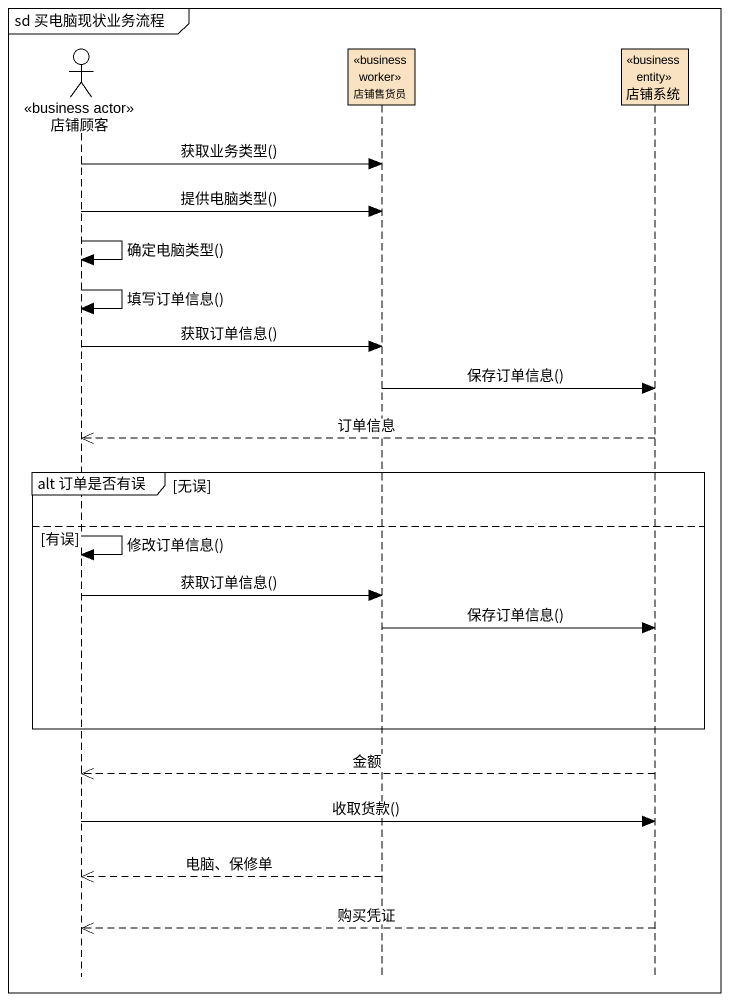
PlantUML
@startuml
mainframe sd 买电脑现状业务流程
hide footbox
actor 店铺顾客 <<business actor>>
participant 店铺售货员 <<business worker>> #F8E2C1
participant 店铺系统 <<business entity>> #F8E2C1

店铺顾客 -> 店铺售货员 : 获取业务类型()
店铺顾客 -> 店铺售货员 : 提供电脑类型()
店铺顾客 -> 店铺顾客 : 确定电脑类型()
店铺顾客 -> 店铺顾客 : 填写订单信息()
店铺顾客 -> 店铺售货员 : 获取订单信息()
店铺售货员 -> 店铺系统 : 保存订单信息()
店铺系统 -->> 店铺顾客 : 订单信息
group alt 订单是否有误 [无误]
else 有误
  店铺顾客 -> 店铺顾客 : 修改订单信息()
  店铺顾客 -> 店铺售货员 : 获取订单信息()
  店铺售货员 -> 店铺系统 : 保存订单信息()
end
店铺系统 -->> 店铺顾客 : 金额
店铺顾客 -> 店铺系统 : 收取货款()
店铺售货员 -->> 店铺顾客 : 电脑、保修单
店铺系统 -->> 店铺顾客 : 购买凭证
@enduml
